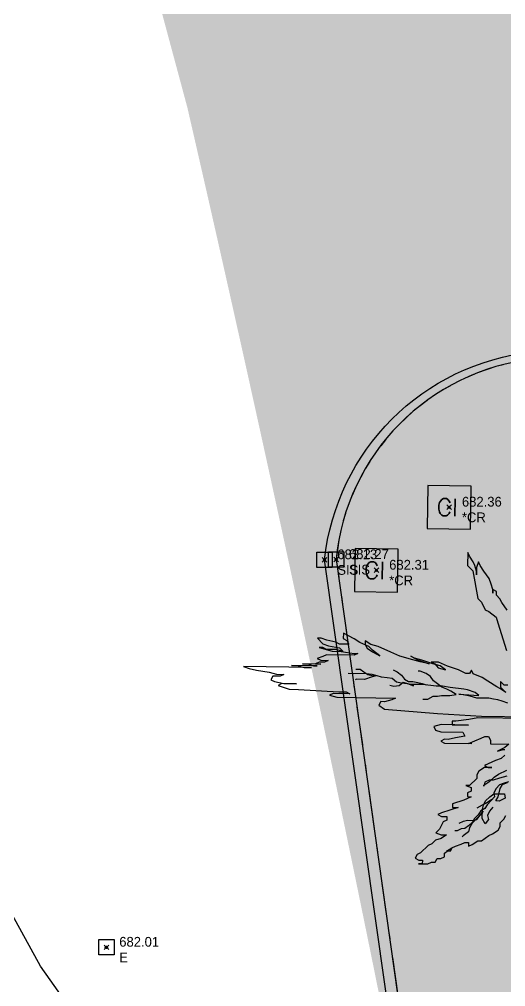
# Model space of a CAD drawing. Extents: x 350769 to 354978, y 6304672 to 6307963.
# Drawn here: x 352773.49 to 352779.82, y 6305613.83 to 6305626.43 of the extents above; entities that cross this region are included whole.
import ezdxf

# ---------------------------------------------------------------- set-up
doc = ezdxf.new("R2010")
doc.units = 0
doc.header["$PDMODE"] = 35
doc.header["$PDSIZE"] = 0.03
doc.linetypes.add('CONTINUOS', pattern=[0])
doc.linetypes.add('JPG_DASHDOT', pattern=[1, 0.5, -0.25, 0, -0.25])
doc.layers.get('0').update_dxf_attribs({"linetype": 'CONTINUOUS'})
for name, color, linetype in [('03_S2_Pav ext_Borde vereda', 7, 'CONTINUOUS'), ('1-PAVIMENTO', 161, 'CONTINUOUS'), ('1-SOLERA', 212, 'CONTINUOUS'), ('C-TINN', 5, 'CONTINUOUS'), ('C-TOPO-MINR', 8, 'CONTINUOUS'), ('TOP-URB-SOLERAS', 2, 'JPG_DASHDOT'), ('V-NODE DIC 2005', 4, 'CONTINUOUS'), ('V-NODE-TEXT DIC 2005', 2, 'CONTINUOUS'), ('Z-CR', 253, 'CONTINUOUS'), ('Z-PALM', 253, 'CONTINUOUS')]:
    doc.layers.add(name, color=color, linetype=linetype)
doc.layers.add('0_ASD_TOPOGRAFIA_ELEMENTOS', color=7, linetype='CONTINUOS', lineweight=5, true_color=0xbdbdbd)
doc.styles.add('ROMANS', font='romans.shx', dxfattribs={"width": 0.65})

# ---------------------------------------------------------------- blocks, each defined once
blk = doc.blocks.new('CR')
at = {"layer": 'Z-CR', "color": 9, "true_color": 0xbdbdbd}
for p, q in [((-1.125, 1.125), (-1.125, -1.125)), ((1.125, 1.125), (-1.125, 1.125)), ((1.125, -1.125), (1.125, 1.125)), ((-1.125, -1.125), (1.125, -1.125))]:
    blk.add_line(p, q, dxfattribs=at)
at = {"layer": 'Z-CR', "color": 9, "true_color": 0xbdbdbd, "style": 'ROMANS'}
blk.add_text('CI', height=0.9, dxfattribs=at).set_placement((-0.651, -0.452))
blk = doc.blocks.new('PALM')
at = {"layer": 'Z-PALM', "color": 9, "true_color": 0xbdbdbd}
for p, q in [((-1.275, 2.346), (-1.299, 2.394)), ((-1.299, 2.394), (-1.299, 2.227)), ((-1.227, 2.274), (-1.275, 2.346)), ((-1.204, 2.227), (-1.227, 2.274)), ((-1.156, 2.274), (-1.18, 2.203)), ((-1.132, 2.227), (-1.156, 2.274)), ((-1.299, 2.227), (-1.227, 2.155)), ((-1.227, 2.155), (-1.156, 1.796)), ((-1.18, 2.155), (-1.204, 2.227)), ((-1.18, 2.203), (-1.18, 2.107)), ((-1.18, 2.107), (-1.18, 2.155)), ((-1.084, 2.155), (-1.132, 2.227)), ((-1.012, 2.059), (-1.084, 2.155)), ((-0.988, 1.987), (-1.012, 2.059)), ((-0.964, 1.916), (-0.988, 1.987)), ((-0.916, 1.892), (-0.964, 1.916)), ((-0.964, 1.916), (-0.964, 1.868)), ((-0.964, 1.868), (-0.964, 1.916)), ((-0.916, 1.844), (-0.916, 1.892)), ((-1.156, 1.796), (-1.108, 1.748)), ((-0.869, 1.796), (-0.916, 1.844)), ((-0.845, 1.748), (-0.869, 1.796)), ((-1.108, 1.748), (-1.06, 1.653)), ((-1.06, 1.653), (-1.012, 1.629)), ((-0.773, 1.653), (-0.845, 1.748)), ((-1.012, 1.629), (-0.916, 1.557)), ((-0.916, 1.557), (-0.892, 1.485)), ((-0.892, 1.485), (-0.773, 1.126)), ((-2.759, 1.246), (-2.902, 1.318)), ((-2.902, 1.318), (-2.902, 1.246)), ((-3.19, 1.246), (-3.237, 1.246)), ((-3.237, 1.246), (-3.166, 1.174)), ((-3.118, 1.222), (-3.19, 1.246)), ((-3.166, 1.174), (-3.094, 1.15)), ((-2.998, 1.198), (-3.118, 1.222)), ((-3.094, 1.15), (-2.95, 1.126)), ((-2.95, 1.174), (-2.998, 1.198)), ((-2.831, 1.174), (-2.95, 1.174)), ((-2.902, 1.246), (-2.855, 1.222)), ((-2.855, 1.222), (-2.831, 1.174)), ((-2.687, 1.198), (-2.759, 1.246)), ((-2.567, 1.15), (-2.687, 1.198)), ((-2.543, 1.174), (-2.615, 1.222)), ((-2.615, 1.222), (-2.615, 1.174)), ((-2.615, 1.174), (-2.591, 1.126)), ((-2.52, 1.103), (-2.567, 1.15)), ((-2.448, 1.15), (-2.543, 1.174)), ((-2.28, 1.079), (-2.448, 1.15)), ((-3.166, 1.126), (-3.213, 1.126)), ((-3.213, 1.126), (-3.046, 1.079)), ((-3.118, 1.103), (-3.166, 1.126)), ((-3.118, 1.031), (-3.166, 1.007)), ((-2.998, 1.103), (-3.118, 1.103)), ((-2.759, 1.031), (-3.118, 1.031)), ((-3.046, 1.079), (-2.926, 1.079)), ((-2.902, 1.079), (-2.998, 1.103)), ((-2.95, 1.126), (-2.902, 1.079)), ((-2.926, 1.079), (-2.759, 1.055)), ((-2.759, 1.055), (-2.711, 1.055)), ((-2.711, 1.055), (-2.759, 1.031)), ((-2.591, 1.126), (-2.52, 1.079)), ((-2.424, 1.031), (-2.52, 1.103)), ((-2.52, 1.079), (-2.424, 1.031)), ((-2.161, 1.031), (-2.28, 1.079)), ((-1.993, 0.983), (-2.161, 1.031)), ((-1.969, 1.007), (-2.017, 1.031)), ((-2.017, 1.031), (-1.921, 0.983)), ((-3.237, 0.887), (-3.572, 0.887)), ((-3.572, 0.887), (-3.501, 0.887)), ((-3.501, 0.887), (-3.405, 0.863)), ((-3.19, 0.911), (-3.429, 0.911)), ((-3.429, 0.911), (-3.357, 0.911)), ((-3.357, 0.911), (-3.285, 0.887)), ((-3.285, 0.887), (-3.237, 0.887)), ((-3.213, 0.935), (-3.261, 0.911)), ((-3.261, 0.911), (-3.19, 0.911)), ((-3.166, 1.007), (-3.237, 0.983)), ((-3.237, 0.983), (-3.19, 0.959)), ((-3.142, 0.935), (-3.213, 0.935)), ((-3.19, 0.959), (-3.094, 0.959)), ((-3.094, 0.959), (-3.142, 0.935)), ((-1.897, 0.959), (-1.993, 0.983)), ((-1.874, 0.983), (-1.969, 1.007)), ((-1.921, 0.983), (-1.778, 0.935)), ((-1.778, 0.935), (-1.897, 0.959)), ((-1.73, 0.935), (-1.874, 0.983)), ((-1.658, 0.959), (-1.754, 0.959)), ((-1.754, 0.959), (-1.706, 0.935)), ((-1.634, 0.911), (-1.73, 0.935)), ((-1.706, 0.935), (-1.658, 0.887)), ((-1.539, 0.911), (-1.658, 0.959)), ((-1.658, 0.887), (-1.562, 0.863)), ((-1.562, 0.863), (-1.634, 0.911)), ((-1.395, 0.863), (-1.539, 0.911)), ((-3.309, 0.863), (-4.195, 0.863)), ((-4.195, 0.863), (-4.123, 0.839)), ((-4.123, 0.839), (-4.027, 0.816)), ((-4.027, 0.816), (-3.86, 0.792)), ((-3.86, 0.792), (-3.764, 0.768)), ((-3.764, 0.768), (-3.668, 0.768)), ((-3.668, 0.768), (-3.716, 0.744)), ((-3.405, 0.863), (-3.309, 0.863)), ((-2.593, 0.794), (-2.832, 0.794)), ((-2.733, 0.852), (-2.676, 0.852)), ((-2.676, 0.852), (-2.626, 0.819)), ((-2.626, 0.819), (-2.577, 0.786)), ((-2.52, 0.786), (-2.593, 0.794)), ((-2.577, 0.786), (-2.52, 0.77)), ((-2.454, 0.77), (-2.52, 0.786)), ((-2.52, 0.77), (-2.47, 0.77)), ((-2.47, 0.77), (-2.52, 0.753)), ((-2.396, 0.753), (-2.454, 0.77)), ((-2.246, 0.852), (-2.192, 0.825)), ((-2.192, 0.825), (-2.138, 0.784)), ((-2.138, 0.784), (-2.097, 0.73)), ((-1.894, 0.838), (-1.921, 0.838)), ((-1.813, 0.811), (-1.894, 0.838)), ((-1.759, 0.771), (-1.813, 0.811)), ((-1.718, 0.717), (-1.759, 0.771)), ((-1.299, 0.816), (-1.395, 0.863)), ((-1.251, 0.816), (-1.299, 0.816)), ((-1.227, 0.863), (-1.251, 0.816)), ((-1.204, 0.816), (-1.227, 0.863)), ((-1.084, 0.768), (-1.204, 0.816)), ((-1.012, 0.72), (-1.084, 0.768)), ((-3.812, 0.744), (-3.836, 0.696)), ((-3.836, 0.696), (-3.788, 0.672)), ((-3.716, 0.744), (-3.812, 0.744)), ((-3.788, 0.672), (-3.668, 0.648)), ((-3.692, 0.648), (-3.74, 0.624)), ((-3.501, 0.648), (-3.692, 0.648)), ((-3.668, 0.648), (-3.501, 0.648)), ((-2.725, 0.72), (-2.733, 0.712)), ((-2.618, 0.72), (-2.725, 0.72)), ((-2.52, 0.753), (-2.618, 0.72)), ((-2.322, 0.745), (-2.396, 0.753)), ((-2.257, 0.737), (-2.322, 0.745)), ((-2.287, 0.649), (-2.233, 0.636)), ((-2.199, 0.688), (-2.257, 0.737)), ((-2.233, 0.636), (-2.165, 0.649)), ((-2.133, 0.679), (-2.199, 0.688)), ((-2.165, 0.649), (-2.111, 0.69)), ((-2.06, 0.671), (-2.133, 0.679)), ((-2.111, 0.69), (-2.057, 0.676)), ((-2.097, 0.73), (-2.043, 0.703)), ((-2.01, 0.663), (-2.06, 0.671)), ((-2.057, 0.676), (-1.989, 0.649)), ((-2.043, 0.703), (-1.989, 0.703)), ((-1.862, 0.663), (-2.01, 0.663)), ((-1.989, 0.703), (-1.921, 0.69)), ((-1.989, 0.649), (-1.975, 0.649)), ((-1.921, 0.69), (-1.867, 0.676)), ((-1.867, 0.676), (-1.813, 0.663)), ((-1.682, 0.646), (-1.862, 0.663)), ((-1.664, 0.676), (-1.718, 0.717)), ((-1.599, 0.646), (-1.682, 0.646)), ((-1.61, 0.636), (-1.664, 0.676)), ((-1.542, 0.609), (-1.61, 0.636)), ((-1.501, 0.63), (-1.599, 0.646)), ((-0.892, 0.648), (-1.012, 0.72)), ((-0.845, 0.624), (-0.892, 0.648)), ((-0.797, 0.672), (-0.845, 0.72)), ((-0.845, 0.72), (-0.845, 0.648)), ((-0.845, 0.648), (-0.773, 0.576)), ((-0.749, 0.672), (-0.797, 0.672)), ((-3.74, 0.624), (-3.596, 0.576)), ((-3.596, 0.576), (-3.477, 0.576)), ((-3.477, 0.576), (-2.95, 0.552)), ((-3.022, 0.529), (-3.07, 0.505)), ((-3.07, 0.505), (-2.974, 0.481)), ((-2.807, 0.529), (-3.022, 0.529)), ((-2.95, 0.552), (-2.855, 0.552)), ((-2.855, 0.552), (-2.807, 0.529)), ((-1.786, 0.473), (-1.718, 0.514)), ((-1.718, 0.514), (-1.664, 0.514)), ((-1.664, 0.514), (-1.61, 0.527)), ((-1.61, 0.527), (-1.502, 0.527)), ((-1.488, 0.582), (-1.542, 0.609)), ((-1.502, 0.527), (-1.421, 0.541)), ((-1.32, 0.614), (-1.501, 0.63)), ((-1.421, 0.541), (-1.488, 0.582)), ((-1.328, 0.54), (-1.386, 0.548)), ((-1.386, 0.548), (-1.123, 0.532)), ((-1.238, 0.523), (-1.328, 0.54)), ((-1.271, 0.605), (-1.32, 0.614)), ((-1.172, 0.573), (-1.271, 0.605)), ((-1.148, 0.499), (-1.238, 0.523)), ((-1.123, 0.532), (-1.172, 0.573)), ((-0.773, 0.576), (-0.845, 0.624)), ((-2.974, 0.481), (-2.208, 0.481)), ((-2.4, 0.433), (-2.424, 0.385)), ((-2.424, 0.385), (-2.352, 0.337)), ((-2.352, 0.433), (-2.4, 0.433)), ((-2.256, 0.457), (-2.352, 0.433)), ((-2.208, 0.481), (-2.256, 0.457)), ((-1.854, 0.473), (-1.786, 0.473)), ((-0.992, 0.499), (-1.148, 0.499)), ((-0.934, 0.49), (-0.992, 0.499)), ((-0.877, 0.482), (-0.934, 0.49)), ((-0.819, 0.466), (-0.877, 0.482)), ((-0.745, 0.441), (-0.819, 0.466)), ((-2.352, 0.337), (-1.658, 0.289)), ((-1.658, 0.289), (-1.084, 0.265)), ((-1.084, 0.265), (-0.39, 0.265)), ((-1.61, 0.146), (-1.706, 0.122)), ((-1.251, 0.146), (-1.61, 0.146)), ((-1.419, 0.194), (-1.467, 0.194)), ((-1.467, 0.194), (-1.467, 0.146)), ((-1.467, 0.146), (-1.251, 0.146)), ((-1.251, 0.218), (-1.419, 0.194)), ((-1.132, 0.242), (-1.251, 0.218)), ((-0.486, 0.242), (-1.132, 0.242)), ((-1.706, 0.122), (-1.682, 0.074)), ((-1.682, 0.074), (-1.61, 0.05)), ((-1.61, 0.05), (-1.323, 0.05)), ((-1.299, 0.002), (-1.419, -0.022)), ((-1.323, 0.05), (-1.299, 0.002)), ((-1.084, -0.022), (-1.036, 0.002)), ((-1.036, 0.002), (-0.988, 0.002)), ((-0.988, 0.002), (-0.964, -0.045)), ((-1.562, -0.045), (-1.61, -0.069)), ((-1.61, -0.069), (-1.562, -0.093)), ((-1.515, -0.045), (-1.562, -0.045)), ((-1.562, -0.093), (-1.204, -0.093)), ((-1.419, -0.022), (-1.515, -0.045)), ((-1.251, -0.093), (-1.084, -0.022)), ((-1.204, -0.093), (-1.251, -0.093)), ((-0.964, -0.045), (-0.964, -0.093)), ((-0.964, -0.093), (-0.725, -0.093)), ((-0.725, -0.093), (-0.773, -0.141)), ((-0.773, -0.141), (-0.869, -0.189)), ((-0.869, -0.189), (-0.797, -0.165)), ((-0.773, -0.237), (-0.821, -0.285)), ((-0.797, -0.165), (-0.773, -0.165)), ((-0.892, -0.309), (-1.036, -0.38)), ((-0.821, -0.285), (-0.892, -0.309)), ((-1.108, -0.452), (-1.132, -0.5)), ((-1.132, -0.5), (-1.132, -0.548)), ((-1.036, -0.404), (-1.108, -0.452)), ((-1.036, -0.38), (-0.988, -0.404)), ((-0.94, -0.404), (-1.036, -0.404)), ((-0.988, -0.404), (-0.94, -0.404)), ((-0.907, -0.527), (-0.852, -0.487)), ((-0.852, -0.487), (-0.744, -0.433)), ((-1.132, -0.548), (-1.227, -0.643)), ((-1.042, -0.636), (-0.961, -0.582)), ((-1.028, -0.595), (-1.042, -0.649)), ((-0.974, -0.568), (-1.028, -0.595)), ((-0.92, -0.568), (-0.974, -0.568)), ((-0.961, -0.582), (-0.907, -0.527)), ((-0.839, -0.541), (-0.92, -0.568)), ((-0.836, -0.626), (-0.877, -0.675)), ((-0.744, -0.514), (-0.839, -0.541)), ((-0.778, -0.602), (-0.836, -0.626)), ((-0.825, -0.676), (-0.798, -0.622)), ((-0.798, -0.622), (-0.731, -0.595)), ((-0.72, -0.585), (-0.778, -0.602)), ((-1.227, -0.643), (-1.275, -0.643)), ((-1.275, -0.643), (-1.204, -0.667)), ((-1.204, -0.715), (-1.251, -0.739)), ((-1.251, -0.739), (-1.251, -0.787)), ((-1.204, -0.667), (-1.204, -0.715)), ((-1.042, -0.649), (-1.042, -0.636)), ((-0.961, -0.784), (-0.907, -0.744)), ((-0.877, -0.675), (-0.909, -0.733)), ((-0.909, -0.733), (-0.901, -0.782)), ((-0.907, -0.744), (-0.771, -0.744)), ((-0.852, -0.784), (-0.839, -0.73)), ((-0.839, -0.73), (-0.825, -0.676)), ((-0.771, -0.744), (-0.758, -0.798)), ((-1.299, -0.835), (-1.443, -0.882)), ((-1.443, -0.882), (-1.443, -0.93)), ((-1.204, -0.787), (-1.299, -0.835)), ((-1.251, -0.787), (-1.204, -0.787)), ((-1.055, -0.893), (-1.001, -0.866)), ((-1.042, -0.893), (-1.015, -0.838)), ((-1.015, -0.838), (-0.961, -0.784)), ((-1.001, -0.866), (-0.947, -0.825)), ((-0.942, -0.831), (-0.992, -0.889)), ((-0.947, -0.825), (-0.92, -0.811)), ((-0.901, -0.782), (-0.942, -0.831)), ((-0.879, -0.838), (-0.852, -0.784)), ((-0.839, -0.838), (-0.879, -0.838)), ((-0.758, -0.798), (-0.839, -0.838)), ((-1.586, -1.002), (-1.634, -1.026)), ((-1.371, -0.93), (-1.586, -1.002)), ((-1.443, -0.93), (-1.371, -0.93)), ((-1.123, -0.933), (-1.055, -0.893)), ((-1.074, -0.971), (-1.107, -1.02)), ((-1.082, -1.028), (-1.042, -0.974)), ((-1.042, -0.974), (-1.082, -1.028)), ((-1.024, -0.938), (-1.074, -0.971)), ((-1.055, -0.947), (-1.042, -0.893)), ((-1.055, -1.068), (-1.055, -0.947)), ((-0.992, -0.889), (-1.024, -0.938)), ((-0.961, -0.974), (-0.988, -1.028)), ((-0.92, -0.92), (-0.961, -0.974)), ((-1.634, -1.026), (-1.586, -1.05)), ((-1.562, -1.122), (-1.61, -1.217)), ((-1.586, -1.05), (-1.515, -1.05)), ((-1.515, -1.098), (-1.562, -1.122)), ((-1.515, -1.05), (-1.515, -1.098)), ((-1.353, -1.136), (-1.299, -1.109)), ((-1.299, -1.109), (-1.245, -1.095)), ((-1.245, -1.095), (-1.177, -1.095)), ((-1.181, -1.119), (-1.23, -1.168)), ((-1.082, -1.028), (-1.191, -1.136)), ((-1.156, -1.07), (-1.181, -1.119)), ((-1.177, -1.095), (-1.123, -1.082)), ((-1.107, -1.02), (-1.156, -1.07)), ((-1.123, -1.082), (-1.082, -1.028)), ((-1.015, -1.136), (-1.055, -1.068)), ((-0.974, -1.082), (-1.015, -1.136)), ((-0.988, -1.028), (-0.974, -1.082)), ((-0.821, -1.122), (-0.773, -1.074)), ((-0.821, -1.169), (-0.821, -1.122)), ((-0.773, -1.074), (-0.749, -1.026)), ((-1.61, -1.217), (-1.658, -1.265)), ((-1.378, -1.234), (-1.411, -1.234)), ((-1.328, -1.209), (-1.378, -1.234)), ((-1.279, -1.201), (-1.328, -1.209)), ((-1.231, -1.244), (-1.299, -1.298)), ((-1.23, -1.168), (-1.279, -1.201)), ((-1.218, -1.19), (-1.231, -1.244)), ((-1.191, -1.136), (-1.218, -1.19)), ((-0.916, -1.265), (-0.845, -1.217)), ((-0.845, -1.217), (-0.821, -1.169)), ((-1.658, -1.361), (-1.706, -1.409)), ((-1.658, -1.265), (-1.586, -1.289)), ((-1.586, -1.337), (-1.658, -1.361)), ((-1.586, -1.289), (-1.515, -1.289)), ((-1.515, -1.289), (-1.586, -1.337)), ((-1.323, -1.409), (-1.275, -1.385)), ((-1.299, -1.298), (-1.312, -1.312)), ((-1.275, -1.385), (-1.227, -1.385)), ((-1.227, -1.385), (-1.227, -1.433)), ((-1.18, -1.409), (-1.108, -1.361)), ((-1.108, -1.361), (-1.06, -1.361)), ((-1.06, -1.361), (-0.964, -1.289)), ((-0.964, -1.289), (-0.916, -1.265)), ((-1.754, -1.433), (-1.85, -1.528)), ((-1.706, -1.409), (-1.754, -1.433)), ((-1.539, -1.528), (-1.443, -1.456)), ((-1.515, -1.504), (-1.443, -1.456)), ((-1.467, -1.504), (-1.515, -1.504)), ((-1.443, -1.456), (-1.467, -1.504)), ((-1.443, -1.456), (-1.395, -1.433)), ((-1.395, -1.433), (-1.323, -1.409)), ((-1.227, -1.433), (-1.18, -1.409)), ((-1.897, -1.552), (-1.921, -1.6)), ((-1.921, -1.6), (-1.874, -1.624)), ((-1.85, -1.528), (-1.897, -1.552)), ((-1.874, -1.624), (-1.826, -1.624)), ((-1.826, -1.624), (-1.826, -1.672)), ((-1.658, -1.648), (-1.634, -1.6)), ((-1.634, -1.6), (-1.586, -1.6)), ((-1.586, -1.6), (-1.539, -1.576)), ((-1.539, -1.576), (-1.539, -1.528)), ((-1.826, -1.672), (-1.874, -1.672)), ((-1.874, -1.672), (-1.754, -1.672)), ((-1.754, -1.672), (-1.706, -1.648)), ((-1.706, -1.648), (-1.658, -1.648))]:
    blk.add_line(p, q, dxfattribs=at)
blk = doc.blocks.new('*U1327')
at = {"color": 0, "linetype": 'ByBlock', "lineweight": -2, "transparency": 16777216}
blk.add_point((0, 0), dxfattribs=at)
blk = doc.blocks.new('*U3910', base_point=(352774.678, 6305614.283))
at = {"layer": 'V-NODE-TEXT DIC 2005', "linetype": 'ByBlock', "char_height": 0.127}
for s, insert, attachment_point in [('682.01', (352774.845, 6305614.354), 4), ('E', (352774.845, 6305614.215), 1)]:
    blk.add_mtext(s, dxfattribs=dict(at, insert=insert, attachment_point=attachment_point))
blk = doc.blocks.new('*U3911', base_point=(352774.678, 6305614.283))
at = {"layer": 'V-NODE-TEXT DIC 2005', "color": 2, "lineweight": -2}
blk.add_blockref('*U3910', (352774.678, 6305614.283), dxfattribs=at)
blk = doc.blocks.new('*U2122', base_point=(352777.519, 6305619.333))
at = {"layer": 'V-NODE-TEXT DIC 2005', "linetype": 'ByBlock', "char_height": 0.127}
for s, insert, attachment_point in [('682.13', (352777.686, 6305619.404), 4), ('SIS', (352777.686, 6305619.265), 1)]:
    blk.add_mtext(s, dxfattribs=dict(at, insert=insert, attachment_point=attachment_point))
blk = doc.blocks.new('*U2123', base_point=(352777.519, 6305619.333))
at = {"layer": 'V-NODE-TEXT DIC 2005', "color": 2, "lineweight": -2}
blk.add_blockref('*U2122', (352777.519, 6305619.333), dxfattribs=at)
blk = doc.blocks.new('*U2120', base_point=(352777.671, 6305619.337))
at = {"layer": 'V-NODE-TEXT DIC 2005', "linetype": 'ByBlock', "char_height": 0.127}
for s, insert, attachment_point in [('682.27', (352777.838, 6305619.408), 4), ('SIS', (352777.838, 6305619.269), 1)]:
    blk.add_mtext(s, dxfattribs=dict(at, insert=insert, attachment_point=attachment_point))
blk = doc.blocks.new('*U2121', base_point=(352777.671, 6305619.337))
at = {"layer": 'V-NODE-TEXT DIC 2005', "color": 2, "lineweight": -2}
blk.add_blockref('*U2120', (352777.671, 6305619.337), dxfattribs=at)
blk = doc.blocks.new('*U1544', base_point=(352778.195, 6305619.197))
at = {"layer": 'V-NODE-TEXT DIC 2005', "linetype": 'ByBlock', "char_height": 0.127}
for s, insert, attachment_point in [('682.31', (352778.362, 6305619.268), 4), ('*CR', (352778.362, 6305619.129), 1)]:
    blk.add_mtext(s, dxfattribs=dict(at, insert=insert, attachment_point=attachment_point))
blk = doc.blocks.new('*U1545', base_point=(352778.195, 6305619.197))
at = {"layer": 'V-NODE-TEXT DIC 2005', "color": 2, "lineweight": -2}
blk.add_blockref('*U1544', (352778.195, 6305619.197), dxfattribs=at)
blk = doc.blocks.new('*U1532', base_point=(352779.143, 6305620.019))
at = {"layer": 'V-NODE-TEXT DIC 2005', "linetype": 'ByBlock', "char_height": 0.127}
for s, insert, attachment_point in [('682.36', (352779.31, 6305620.09), 4), ('*CR', (352779.31, 6305619.951), 1)]:
    blk.add_mtext(s, dxfattribs=dict(at, insert=insert, attachment_point=attachment_point))
blk = doc.blocks.new('*U1533', base_point=(352779.143, 6305620.019))
at = {"layer": 'V-NODE-TEXT DIC 2005', "color": 2, "lineweight": -2}
blk.add_blockref('*U1532', (352779.143, 6305620.019), dxfattribs=at)
blk = doc.blocks.new('TOPOGRAFIA')
at = {"layer": '1-PAVIMENTO', "color": 9, "true_color": 0xbdbdbd, "flags": 128}
blk.add_lwpolyline([(390777.464, 6302619.389, -0.804645), (390783.406, 6302620.032), (390784.996, 6302608.417), (390787.149, 6302592.868), (390789.119, 6302578.613, -0.787814), (390783.235, 6302578.404), (390781.247, 6302592.595), (390779.185, 6302607.29), (390777.464, 6302619.389)], format="xyb", dxfattribs=at)
at = {"layer": '1-SOLERA', "color": 9, "true_color": 0xbdbdbd, "flags": 128}
blk.add_lwpolyline([(390783.354, 6302578.451, 0.787747), (390788.976, 6302578.602), (390787, 6302592.916), (390784.843, 6302608.385), (390783.275, 6302620.009, 0.814975), (390777.616, 6302619.394), (390779.325, 6302607.297), (390781.396, 6302592.607), (390783.354, 6302578.451)], format="xyb", dxfattribs=at)
at = {"layer": 'C-TINN', "color": 9, "linetype": 'Continuous', "lineweight": -3, "true_color": 0xbdbdbd}
for points, elevation in [([(390777.364, 6302619.289), (390777.364, 6302619.489), (390777.564, 6302619.489), (390777.564, 6302619.289), (390777.364, 6302619.289)], 682.13), ([(390777.516, 6302619.294), (390777.516, 6302619.494), (390777.716, 6302619.494), (390777.716, 6302619.294), (390777.516, 6302619.294)], 682.27), ([(390774.522, 6302614.24), (390774.522, 6302614.44), (390774.722, 6302614.44), (390774.722, 6302614.24), (390774.522, 6302614.24)], 682.01)]:
    blk.add_lwpolyline(points, dxfattribs=dict(at, elevation=elevation))
for p in [(390777.464, 6302619.389, 682.13), (390777.616, 6302619.394, 682.27), (390774.622, 6302614.34, 682.01)]:
    blk.add_point(p, dxfattribs=at)
at = {"layer": 'C-TOPO-MINR', "color": 9, "linetype": 'Continuous', "lineweight": -3, "true_color": 0xbdbdbd, "elevation": 682}
blk.add_lwpolyline([(390777.088, 6302605.319), (390774.976, 6302611.839), (390774.246, 6302613.411), (390773.762, 6302614.093), (390770.11, 6302620.74), (390770.499, 6302622.851), (390769.409, 6302626.077), (390769.975, 6302621.836), (390769.938, 6302621.267), (390769.931, 6302621.21), (390769.923, 6302621.171), (390770.11, 6302620.74), (390768.708, 6302617.885), (390767.117, 6302616.707), (390766.727, 6302616.417), (390765.059, 6302615.766), (390764.211, 6302615.48), (390763.167, 6302617.876), (390762.613, 6302620.168), (390761.99, 6302622.743)], dxfattribs=at)
at = {"layer": 'V-NODE DIC 2005', "color": 9, "lineweight": -2, "true_color": 0xbdbdbd, "rotation": 359.9963883938062}
for p in [(390779.088, 6302620.076), (390777.464, 6302619.39), (390777.616, 6302619.394), (390778.14, 6302619.254), (390774.622, 6302614.34)]:
    blk.add_blockref('*U1327', p, dxfattribs=at)
at = {"layer": 'V-NODE-TEXT DIC 2005', "color": 9, "lineweight": -2, "true_color": 0xbdbdbd, "rotation": 359.9963883938062}
for name, p in [('*U1533', (390779.088, 6302620.076)), ('*U2123', (390777.464, 6302619.39)), ('*U2121', (390777.616, 6302619.394)), ('*U1545', (390778.14, 6302619.254)), ('*U3911', (390774.622, 6302614.34))]:
    blk.add_blockref(name, p, dxfattribs=at)
at = {"layer": 'Z-CR', "color": 9, "true_color": 0xbdbdbd, "xscale": 0.25, "yscale": 0.25, "zscale": 0.25, "rotation": 359.0901018221344}
for p in [(390779.088, 6302620.075), (390778.14, 6302619.253)]:
    blk.add_blockref('CR', p, dxfattribs=at)
at = {"layer": 'Z-PALM', "color": 9, "true_color": 0xbdbdbd, "rotation": 359.090101839884}
blk.add_blockref('PALM', (390780.591, 6302617.071), dxfattribs=at)

msp = doc.modelspace()

# ---------------------------------------------------------------- hatches: boundary and pattern name
at = {"layer": '03_S2_Pav ext_Borde vereda'}
h = msp.add_hatch(dxfattribs=at)
h.set_pattern_fill('DOTS', color=256, scale=0.2)
h.set_pattern_definition([(0, (0, 0), (0.079375, 0.15875), [0, -0.15875])])
edge = h.paths.add_edge_path()
edge.add_arc((352748.807, 6305741.269), 0.6, 191.9515, 355.6455, ccw=False)
edge.add_arc((352792.166, 6305750.447), 44.919, 191.6658, 191.9515, ccw=False)
edge.add_line((352748.174, 6305741.364), (352741.238, 6305741.435))
edge.add_arc((352792.166, 6305750.447), 51.719, 188.0126, 190.0351, ccw=False)
edge.add_line((352740.951, 6305743.238), (352740.749, 6305743.24))
edge.add_arc((352792.166, 6305750.447), 51.919, 187.9792, 192.0603)
edge.add_arc((352692.496, 6305729.152), 50, 5.6038, 12.0603, ccw=False)
edge.add_arc((352885.486, 6305749.065), 144.016, 185.9908, 195.05624)
edge.add_arc((352743.517, 6305710.875), 3, -16.8305, 15.0562, ccw=False)
edge.add_line((352746.389, 6305710.007), (352745.329, 6305706.502))
edge.add_arc((352748.2, 6305705.634), 3, 163.1695, 198.1695)
edge.add_line((352745.35, 6305704.698), (352746.83, 6305700.188))
edge.add_arc((353217.983, 6305866.064), 499.5, 199.39537, 202.53487)
edge.add_line((352756.622, 6305674.633), (352763.639, 6305654.529))
edge.add_line((352763.639, 6305654.529), (352766.426, 6305646.435))
edge.add_arc((352769.263, 6305647.412), 3, 199.0021, 234.0031)
edge.add_line((352767.5, 6305644.985), (352769.962, 6305643.197))
edge.add_arc((352768.198, 6305640.77), 3, 17.9764, 54.0015, ccw=False)
edge.add_arc((351870.786, 6305349.592), 946.469, 17.70596, 17.976359, ccw=False)
edge.add_arc((357774.17, 6306970.411), 5176.321, 194.922513, 195.061819)
edge.add_arc((352345.674, 6305526.266), 441.256, 9.34098, 12.96792, ccw=False)
edge.add_line((352781.079, 6305597.886), (352781.449, 6305594.732))
edge.add_line((352781.449, 6305594.732), (352781.712, 6305591.66))
edge.add_line((352781.712, 6305591.66), (352781.839, 6305588.604))
edge.add_line((352781.839, 6305588.604), (352781.836, 6305585.625))
edge.add_line((352781.836, 6305585.625), (352781.765, 6305582.656))
edge.add_line((352781.765, 6305582.656), (352781.694, 6305579.728))
edge.add_line((352781.694, 6305579.728), (352781.692, 6305576.786))
edge.add_line((352781.692, 6305576.786), (352781.816, 6305573.824))
edge.add_line((352781.816, 6305573.824), (352782.133, 6305570.857))
edge.add_line((352782.133, 6305570.857), (352782.422, 6305567.893))
edge.add_arc((352351.016, 6305527.324), 433.31, 3.22552, 5.37215, ccw=False)
edge.add_line((352783.639, 6305551.705), (352784.663, 6305533.533))
edge.add_line((352784.663, 6305533.533), (352784.863, 6305533.544))
edge.add_line((352784.863, 6305533.544), (352784.761, 6305535.341))
edge.add_line((352784.761, 6305535.341), (352791.052, 6305535.696))
edge.add_line((352791.052, 6305535.696), (352790.129, 6305552.071))
edge.add_arc((352351.167, 6305527.339), 439.658, 3.2247, 6.06057)
edge.add_arc((352790.357, 6305573.969), 2, 6.0606, 186.0606, ccw=False)
edge.add_arc((352351.162, 6305527.338), 443.663, 3.21745, 6.06057, ccw=False)
edge.add_line((352794.126, 6305552.239), (352795.045, 6305535.921))
edge.add_line((352795.045, 6305535.921), (352802.334, 6305536.332))
edge.add_line((352802.334, 6305536.332), (352802.435, 6305534.534))
edge.add_line((352802.435, 6305534.534), (352802.635, 6305534.546))
edge.add_line((352802.635, 6305534.546), (352801.614, 6305552.661))
edge.add_arc((352351.183, 6305527.34), 451.142, 3.21751, 7.53958)
edge.add_line((352798.425, 6305586.535), (352797.901, 6305589.489))
edge.add_line((352797.901, 6305589.489), (352797.337, 6305592.434))
edge.add_line((352797.337, 6305592.434), (352796.696, 6305595.358))
edge.add_line((352796.696, 6305595.358), (352795.983, 6305598.257))
edge.add_line((352795.983, 6305598.257), (352795.231, 6305601.141))
edge.add_line((352795.231, 6305601.141), (352794.478, 6305604.033))
edge.add_line((352794.478, 6305604.033), (352793.76, 6305606.951))
edge.add_line((352793.76, 6305606.951), (352793.112, 6305609.908))
edge.add_line((352793.112, 6305609.908), (352792.539, 6305612.89))
edge.add_line((352792.539, 6305612.89), (352792.032, 6305615.833))
edge.add_arc((352349.379, 6305527.058), 451.467, 11.34037, 13.00836)
edge.add_arc((357774.17, 6306970.411), 5162.321, 194.999983, 195.064624, ccw=False)
edge.add_arc((357774.17, 6306970.411), 5162.321, 194.918755, 194.999983, ccw=False)
edge.add_arc((351870.786, 6305349.592), 960.469, 17.685582, 18.028446)
edge.add_line((352784.099, 6305646.847), (352779.713, 6305660.065))
edge.add_line((352779.713, 6305660.065), (352778.245, 6305664.271))
edge.add_arc((352781.077, 6305665.26), 3, 164.2427, 199.242, ccw=False)
edge.add_line((352778.19, 6305666.074), (352779.097, 6305669.287))
edge.add_arc((352776.209, 6305670.102), 3, 344.2427, 379.2412)
edge.add_line((352779.042, 6305671.091), (352775.313, 6305681.773))
edge.add_arc((353217.983, 6305866.064), 479.5, 199.39537, 202.60286, ccw=False)
edge.add_arc((352886.447, 6305749.311), 128.007, 193.01673, 199.38233, ccw=False)
edge.add_line((352761.729, 6305720.48), (352761.207, 6305722.929))
edge.add_arc((352758.273, 6305722.303), 3, 12.0434, 47.0434)
edge.add_line((352760.317, 6305724.499), (352758.056, 6305726.605))
edge.add_arc((352760.094, 6305728.805), 3, 189.0153, 227.1838, ccw=False)
edge.add_arc((352890.905, 6305749.734), 135.474, 186.61724, 189.08835, ccw=False)
edge.add_arc((352776.2, 6305736.427), 20, 179.05, 186.6144, ccw=False)
edge.add_arc((352822.484, 6305735.659), 66.291, 173.57381, 179.05002, ccw=False)
edge.add_line((352756.61, 6305743.079), (352756.409, 6305743.081))
edge.add_arc((352822.484, 6305735.659), 66.491, 173.59144, 175.14861)
edge.add_line((352756.232, 6305741.282), (352749.412, 6305741.352))
edge.add_arc((352781.038, 6305739.581), 31.675, 176.7951, 177.0268)

# ---------------------------------------------------------------- linework, layer by layer
at = {"layer": '1-PAVIMENTO', "flags": 128}
msp.add_lwpolyline([(352777.464, 6305619.389, -0.804645), (352783.406, 6305620.032), (352784.996, 6305608.417), (352787.149, 6305592.868), (352789.119, 6305578.613, -0.787814), (352783.235, 6305578.404), (352781.247, 6305592.595), (352779.185, 6305607.29), (352777.464, 6305619.389)], format="xyb", dxfattribs=at)
at = {"layer": 'TOP-URB-SOLERAS', "flags": 128}
msp.add_lwpolyline([(352783.354, 6305578.451, 0.787747), (352788.976, 6305578.602), (352787, 6305592.916), (352784.843, 6305608.385), (352783.275, 6305620.009, 0.814975), (352777.616, 6305619.394), (352779.325, 6305607.297), (352781.396, 6305592.607), (352783.354, 6305578.451)], format="xyb", dxfattribs=at)

# ---------------------------------------------------------------- block references
at = {"layer": 'Z-CR', "xscale": 0.25, "yscale": 0.25, "zscale": 0.25, "rotation": 359.0901018221344}
for p in [(352779.088, 6305620.075), (352778.14, 6305619.253)]:
    msp.add_blockref('CR', p, dxfattribs=at)
at = {"layer": 'Z-PALM', "rotation": 359.090101839884}
msp.add_blockref('PALM', (352780.591, 6305617.071), dxfattribs=at)

# ---------------------------------------------------------------- next in the draw order: block references
at = {"layer": '0_ASD_TOPOGRAFIA_ELEMENTOS', "color": 30, "true_color": 0xf26507}
msp.add_blockref('TOPOGRAFIA', (-38000, 3000), dxfattribs=at)

doc.saveas('drawing.dxf')
